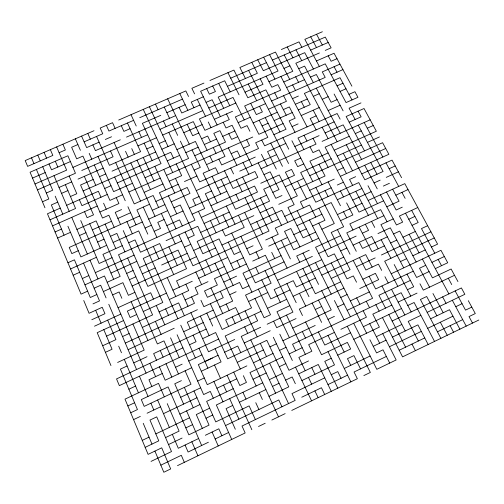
<?xml version="1.0" encoding="UTF-8"?>
<svg xmlns="http://www.w3.org/2000/svg" width="504" height="504" viewBox="0 0 504 504"><rect width="100%" height="100%" fill="white"/><g stroke="black" fill="none" stroke-linecap="round" stroke-linejoin="round"><path stroke-width="0.76" d="M177.502 465.646L245.146 432.955L242.021 426.031L295.168 400.403L291.967 393.611L324.74 377.849M258.527 426.485L265.198 423.259M271.858 420.04L285.144 413.62M291.766 410.42L357.361 378.718L354.047 372.015L386.348 356.441M363.85 375.581L370.339 372.45L347.281 326.277M478.8 320.027L402.576 356.864L382.46 317.577M151.042 461.399L171.505 451.559L156.731 416.871L149.984 420.078L158.773 440.843L145.165 447.357M198.614 438.518L178.303 448.289L172.33 434.354M205.361 435.273L218.818 428.797L221.892 435.733M225.527 425.571L278.775 399.962L281.95 406.778M331.254 374.711L337.762 371.587L341.044 378.284M344.264 368.462L370.131 356.013M389.409 346.739L421.319 331.393M427.669 328.337L452.951 316.178M471.794 307.112L465.52 310.13L455.15 290.921M160.845 465.167L181.308 455.301L184.325 462.351M208.41 442.235L188.099 452.025L185.081 445.026M215.158 438.978L228.614 432.495M301.757 397.228L321.451 387.734L324.708 394.5M327.997 384.577L347.552 375.146M399.187 350.249L424.733 337.932M437.441 331.808L462.716 319.618M165.558 437.592L179.09 431.115L167.252 403.647M185.837 427.883L192.572 424.658M206.01 418.226L212.707 415.019M232.728 405.436L226.069 408.624L235.324 429.257M239.381 402.249L265.866 389.573M272.456 386.417L279.033 383.267M285.604 380.117L292.156 376.979L295.344 383.701M298.702 373.848L318.263 364.48L331.267 391.331M331.248 358.268L324.765 361.374L337.806 388.168M337.724 355.169L350.639 348.982L347.369 342.405L321.539 354.74L305.607 322.012M376.331 336.685L401.846 324.469M420.859 315.365L408.196 321.426L418.364 341M427.178 312.341L464.846 294.304L461.393 287.942L392.137 321.017M168.525 444.56L182.083 438.058M269.004 396.339L288.779 386.851L266.837 340.313L227.651 358.816L215.662 332.533L202.602 338.65M301.902 380.558L334.499 364.909L328.016 351.647M373.237 346.317L386.064 340.169M392.459 337.1L417.917 324.878L428.167 344.497M430.586 318.799L449.499 309.727L459.894 329.162M455.78 306.709L462.048 303.698M179.871 414.118L199.968 404.542M233.232 388.691L206.646 401.36L215.756 421.898L249.127 405.884L255.383 419.586M253.039 379.247L266.194 372.985M279.298 366.742L285.831 363.623M350.532 332.791L324.79 345.057L318.383 331.966M363.34 326.693L401.48 308.511M407.799 305.5L414.105 302.494L434.536 341.422M142.248 440.376L149.045 437.132M155.831 433.894L189.573 417.772M209.67 408.177L196.283 414.571L202.325 428.343M262.735 382.826L216.342 404.989L231.714 439.444M269.319 379.682L282.442 373.414M308.555 360.946L288.987 370.289L273.326 337.252M353.802 339.331L379.405 327.102L372.803 314.143L391.829 305.103M133.566 419.624L140.326 416.417M147.08 413.217L160.543 406.829M180.64 397.297L200.636 387.815M246.878 365.879L207.276 384.665L198.324 364.594L218.075 355.295M253.436 362.773L273.042 353.474M279.55 350.381L286.052 347.3M407.408 289.737L413.69 286.757L407.024 274.126M163.466 413.664L196.969 397.738M216.928 388.25L236.779 378.813M282.681 356.989L249.953 372.55L256.145 385.976M289.195 353.896L302.186 347.722M334.454 332.375L308.662 344.641L311.85 351.225L298.859 357.418L305.235 370.724M340.874 329.326L366.44 317.173L363.17 310.722M398.147 302.098L417.041 293.114M454.526 275.291L423.316 290.134L419.952 283.79M127.84 405.941L134.581 402.759M181.409 380.646L174.756 383.79L183.607 404.095M201.298 371.259L221.08 361.916L215.082 348.699M292.729 328.091L331.229 309.91L321.703 290.739M337.604 306.904L343.974 303.893M350.324 300.894L369.325 291.923M413.274 271.177L375.637 288.95L369.13 276.299M425.729 265.299L419.504 268.235L429.578 287.154M431.941 262.363L444.339 256.511M130.7 412.77L137.447 409.576L120.418 369.104L127.084 365.992M197.65 381.081L204.284 377.943M237.252 362.344L263.422 349.959M269.93 346.878L276.431 343.804M282.92 340.729L315.202 325.458M328.028 319.385L334.429 316.354M347.193 310.319L372.588 298.299L353.209 260.448M410.351 280.432L378.907 295.306L385.497 308.108M429.08 271.568L416.606 277.471L390.31 227.846L377.95 233.591M435.305 268.619L447.722 262.748L440.969 250.305L391.211 273.741M191.722 367.706L165.173 380.211L159.384 366.849M224.639 352.201L237.724 346.04L240.761 352.624M244.251 342.966L270.232 330.725M296.037 318.572L276.702 327.676L273.615 321.193M315.271 309.506L321.665 306.501M340.761 297.505L347.105 294.512M359.761 288.553L378.668 279.651L375.411 273.351L362.836 279.26M205.802 361.154L212.386 358.054M218.642 339.066L119.347 385.623L116.537 378.907L182.914 347.854M289.806 305.695L276.967 311.718L289.403 337.667M340.71 281.831L315.346 293.719L302.866 268.474M434.272 237.957L384.672 261.217L397.807 286.367M128.879 389.208L135.582 386.058M162.269 373.514L148.951 379.777L151.83 386.499M175.543 367.277L182.164 364.165M188.773 361.066L201.953 354.866M234.7 339.482L208.524 351.779L190.896 312.707M260.688 327.266L241.214 336.42L278.51 416.827M267.158 324.223L292.918 312.121L265.387 255.251L252.718 261.085M343.904 288.156L299.332 309.103L302.463 315.542M400.422 261.595L406.646 258.672M412.858 255.749L425.256 249.927M431.437 247.017L437.611 244.119L404.794 183.632L368.178 200.453M133.743 362.886L147.017 356.687M206.18 329.074L153.638 353.6L156.505 360.209M290.008 289.951L270.831 298.897L261.721 279.877M315.416 278.088L296.377 286.978L293.284 280.659L274.176 289.554L280.306 302.293M321.747 275.134L365.715 254.614L372.166 267.076M384.401 245.889L371.958 251.698L359.182 227.115M390.606 242.991L396.805 240.099M402.992 237.214L415.327 231.456M427.625 225.716L421.483 228.583L434.782 253.216M189.485 344.78L196.05 341.712L193.114 335.173M261.034 311.308L222.182 329.49L210.344 303.692M267.466 308.297L286.713 299.3M293.101 296.308L312.209 287.368M331.216 278.479L350.123 269.634L331.197 232.483L343.627 226.743L331.185 202.564L275.26 228.142L278.265 234.247L265.702 240.005M356.404 266.692L375.184 257.909M381.421 254.993L430.939 231.827M128.117 349.675L174.22 328.249M213.287 310.099L187.286 322.182L190.197 328.665M219.757 307.094L232.665 301.096L215.013 263.245M277.496 280.268L321.785 259.686M340.603 250.942L346.853 248.037M353.096 245.139L371.75 236.471L378.183 248.793M408.776 219.265L414.912 216.418M117.621 362.458L144.175 350.091L132.924 323.984M183.658 331.708L203.238 322.591M209.746 319.561L235.651 307.497L241.655 320.374M248.535 301.493L267.781 292.534M299.634 277.698L343.766 257.147M387.368 236.842L362.515 248.415L359.321 242.248M393.548 233.963L399.729 231.084L416.178 261.979M412.045 225.351L418.194 222.491L411.648 210.37M102.671 345.757L115.926 339.627L107.673 320.141M122.535 336.571L129.131 333.516M142.298 327.43L194.487 303.288L191.589 296.913M245.952 279.487L284.086 261.847M309.286 250.192L296.705 256.007L299.779 262.231M340.546 235.727L315.561 247.288L350.431 316.764M383.872 215.693L346.771 232.854L356.278 251.32M402.28 207.176L396.15 210.011L386.53 192.024M105.418 352.334L112.064 349.253L103.811 329.647M125.32 343.111L197.392 309.695M229.692 294.72L236.124 291.74M248.944 285.799L242.537 288.767L239.558 282.442L207.415 297.31L204.504 290.953L217.369 285.012L214.446 278.706L246.362 264.008M312.386 256.385L255.333 282.832L231.657 233.138M318.667 253.474L356.145 236.099M362.357 233.22L368.55 230.347L365.369 224.249M393.24 218.906L380.917 224.614L403.717 267.851M417.759 207.535L399.389 216.052L402.633 222.125L396.478 224.979L380.425 194.828M123.575 320.55L97.203 332.69L110.956 365.564M136.691 314.509L130.139 317.526L127.367 311.094L166.446 293.139M143.237 311.497L162.792 302.488L143.243 258.42L181.597 241.025M169.287 299.502L188.71 290.556L185.837 284.231M208.026 281.66L195.155 287.589L198.053 293.927L185.119 299.899M278.013 249.436L296.869 240.754M315.63 232.111L303.137 237.869L287.967 207.497L294.172 204.668L279.26 174.951L260.763 183.28M321.861 229.244L334.297 223.518L315.838 187.469M340.496 220.664L352.869 214.969L346.607 202.917M383.607 200.812L359.037 212.127L325.105 147.149L349.259 136.294M395.835 195.18L408.013 189.573M106.552 336.155L152.58 314.912L127.644 258.035M159.113 311.9L178.63 302.891L184.388 315.724M223.789 282.051L236.584 276.142M281.043 255.629L242.972 273.2L251.943 292.137M318.723 238.241L293.643 249.814L284.533 231.374L290.789 228.507L299.93 246.91M386.807 206.816L399.048 201.165L392.629 189.221M91.785 319.731L104.945 313.696L102.23 307.283L89.088 313.293L83.74 300.497M118.068 307.686L150.665 292.742L153.468 299.099M227.751 257.405L176.539 280.879L179.386 287.192M240.446 251.584L234.102 254.488L228.255 242.147M246.777 248.68L253.096 245.788M297.032 225.647L321.905 214.244M352.756 200.101L371.146 191.671M383.349 186.077L389.435 183.286M94.487 326.201L120.815 314.105M172.922 290.165L192.276 281.27M198.708 278.315L224.311 266.553M230.687 263.623L243.401 257.783M268.695 246.16L287.557 237.497M293.819 234.618L306.319 228.873M312.556 226.012L324.986 220.298L318.83 208.215M337.378 214.603L362.036 203.276M92.975 303.887L99.527 300.894L83.532 263.107M112.6 294.928L119.12 291.955L121.861 298.305M132.13 286.014L196.484 256.643M215.58 247.93L202.86 253.733L197.14 241.397L253.84 215.636M221.924 245.038L278.517 219.208M284.754 216.361L309.588 205.027L315.699 217.085M389.151 168.714L395.199 165.955M134.889 292.345L128.381 295.325L122.894 282.668L103.364 291.558M337.346 199.742L361.885 188.521M374.094 182.933L380.18 180.148M386.259 177.37L398.387 171.826M87.62 291.161L81.075 294.134L47.464 213.778L60.253 208.127M94.153 288.193L100.674 285.233L106.073 297.908M107.182 282.278L120.166 276.375L96.119 220.897L76.917 229.452M126.643 273.433L133.106 270.497M139.558 267.561L178.044 250.078L186.549 268.714L147.867 286.411L123.241 230.555M184.42 247.181L190.789 244.289M260.089 212.795L272.551 207.138L281.516 225.275M278.769 204.309L297.347 195.867L285.403 172.185L291.539 169.42L294.512 175.298L263.693 189.208L269.583 201.134L200.63 232.401M309.683 190.266L334.234 179.109M340.345 176.331L388.868 154.287L382.586 142.708L309.784 175.644M96.831 294.531L90.292 297.511L74.428 259.812L67.939 262.729M129.377 279.714L135.853 276.765M142.317 273.817L155.213 267.945M161.645 265.022L187.255 253.355M193.631 250.45L219.026 238.89L233.629 269.873M250.519 224.545L281.755 210.326L287.765 222.422M331.178 187.816L300.365 201.846L303.395 207.856M337.308 185.025L343.426 182.24M355.641 176.677L349.537 179.456L352.642 185.377M361.727 173.905L392.03 160.108L401.581 177.717M82.309 278.542L88.817 275.6M95.319 272.658L134.077 255.131M166.068 240.654L197.788 226.302L212.115 257.021M204.101 223.448L229.238 212.077M266.635 195.161L235.5 209.248L221.155 179.462M272.828 192.358L279.014 189.561L270.163 171.839L264.008 174.604M285.188 186.77L303.647 178.416M84.962 284.842L104.486 275.99L146.084 373.086M110.975 273.048L136.811 261.33M187.954 238.146L194.298 235.273L180.249 204.989L173.962 207.812M281.988 195.514L275.789 198.324L258.187 162.893M294.342 189.913L325.061 175.984L318.988 164.247M337.271 170.453L343.363 167.687M355.515 162.181L385.718 148.485M70.541 268.96L96.472 257.279M122.226 245.681L102.929 254.369L113.677 279.323M128.633 242.796L135.034 239.91L140.496 252.221L159.692 243.539L173.704 274.592M154.167 231.292L160.524 228.432L157.765 222.358L164.102 219.511M166.868 225.572L179.525 219.87L182.322 225.937M192.137 214.187L204.712 208.53L168.802 132.363M210.981 205.701L254.577 186.071L257.494 192.005L201.26 217.394M303.773 163.907L297.662 166.66L294.683 160.82L300.787 158.08M328.129 152.939L309.878 161.16L321.98 184.678M334.19 150.211L376.349 131.223L364.033 108.511L346.135 116.506L364.518 150.879M73.162 275.216L79.67 272.273M112.052 257.657L99.13 263.491L80.735 220.538M331.166 158.754L300.649 172.526L315.769 202.205L358.754 182.587L377.71 218.541M337.239 156.013L361.425 145.095M367.447 142.374L379.462 136.949M78.284 250.715L71.82 253.613L69.224 247.445L139.627 215.945M97.618 242.046L104.038 239.167M110.452 236.294L116.846 233.421L124.929 251.849M129.616 227.695L142.342 221.993M148.686 219.146L167.656 210.641M199.067 196.554L192.805 199.363L195.609 205.349M211.554 190.953L205.317 193.75L219.561 223.814M217.785 188.162L254.936 171.499L257.84 177.377L233.075 188.509L224.507 170.812M261.091 168.739L316.039 144.1L313.047 138.342M322.094 141.385L370.169 119.82M106.697 245.303L80.905 256.901L67.92 226.233M113.123 242.418L138.695 230.927L177.874 318.742M145.064 228.066L151.421 225.206M170.421 216.67L183.04 211M189.328 208.171L226.857 191.306M355.27 133.591L361.274 130.895M367.271 128.199L373.256 125.509M79.512 235.551L85.938 232.684M92.345 229.824L111.516 221.262M117.886 218.421L130.586 212.751M149.562 204.278L136.924 209.922L147.798 234.158M155.868 201.461L187.223 187.457L190.008 193.397L171.196 201.814M255.295 157.065L199.691 181.894L191.344 164.279M285.825 143.432L267.536 151.597L276.312 169.079M334.152 121.855L297.965 138.014L303.899 149.543M152.284 210.281L164.903 204.63M196.258 190.6L227.354 176.69M239.715 171.152L276.564 154.665M294.853 146.481L319.089 135.639M325.124 132.936L343.174 124.86L361.576 159.428M349.165 122.176L361.129 116.827L358.073 111.176M55.062 231.947L61.501 229.087M99.868 212.026L118.912 203.566L116.26 197.587M144.15 192.345L162.968 183.979M169.218 181.201L181.686 175.65L176.198 163.939M194.116 170.125L200.315 167.372L192.005 149.927M206.508 164.619L225.011 156.391L213.797 133.346L219.901 130.649L225.508 142.109L194.764 155.717M231.16 153.657L237.296 150.929L240.15 156.731M243.426 148.208L249.543 145.486L246.683 139.728M273.911 134.65L286.033 129.263L265.854 89.851L247.848 97.738L233.906 70.094L209.947 80.476M292.081 126.573L298.116 123.889M316.166 115.863L310.162 118.535L316.103 129.912M328.154 110.54L340.099 105.229M57.62 238.052L70.497 232.319M121.571 209.563L115.227 212.386L120.557 224.475M178.208 184.325L159.428 192.692L175.991 228.797M184.451 181.547L196.9 175.997M360.984 102.892L349.077 108.196L355.15 119.498M49.984 219.813L75.569 208.486L65.369 184.672M107.308 194.437L81.938 205.663L79.361 199.685M132.502 183.28L113.62 191.64L98.003 156.435M145.039 177.729L188.584 158.458L180.369 141.12M237.737 136.697L231.626 139.4L228.81 133.667M262.067 125.924L268.128 123.241M274.176 120.563L292.257 112.562M298.267 109.903L310.256 104.593L304.385 93.41L340.005 77.71L352.006 99.931M322.201 99.307L328.161 96.667M340.049 91.4L345.983 88.78M52.523 225.868L97.253 206.023M122.573 194.79L109.935 200.397L94.317 164.984M128.879 191.993L160.247 178.076M166.484 175.31L252.781 137.025M283.116 123.568L258.867 134.322L244.642 105.979L280.678 90.166L277.805 84.615L271.832 87.236L266.15 76.186M301.197 115.542L319.196 107.56M337.1 99.616L331.141 102.262L316.361 74.498L310.439 77.099M348.989 94.343L354.917 91.715L357.941 97.291L346.059 102.577L325.238 63.844L283.771 82.007M42.449 201.783L48.825 198.979L36.408 169.464M61.557 193.379L67.901 190.588M93.19 179.468L80.564 185.018L93.505 214.862L87.123 217.697L84.527 211.667M99.483 176.696L105.764 173.93M112.039 171.171L155.667 151.981M161.86 149.26L174.208 143.829M198.79 133.018L192.66 135.715L187.198 124.305M265.551 103.648L235.355 116.934L240.994 128.287L247.073 125.603L249.921 131.305M271.562 101.002L325.212 77.402L322.27 71.902L339.954 64.14M331.128 74.806L342.928 69.615M57.721 202.142L51.339 204.952L64.065 235.185M70.447 196.529L76.797 193.731L69.161 176.009M83.135 190.94L170.749 152.315L173.464 158.117M176.929 149.594L195.407 141.448L209.311 170.472M201.543 138.745L207.673 136.042L210.452 141.781M238.172 122.598L250.299 117.249M268.418 109.267L286.442 101.317L283.557 95.728M292.433 98.677L298.412 96.043M66.635 205.311L98.374 191.287L100.983 197.234M104.687 188.502L110.993 185.711M117.287 182.933L161.053 163.598L142.38 123.335L160.776 115.334M167.265 160.858L179.657 155.383M185.837 152.655L198.167 147.206M204.315 144.49L216.581 139.072M222.699 136.37L234.908 130.977M253.14 122.919L277.32 112.241M283.336 109.582L289.346 106.93L295.18 118.213L289.151 120.891L295.016 132.281M295.344 104.278L307.314 98.992M313.28 96.352L319.24 93.719M337.063 85.85L342.985 83.236M37.472 189.888L75.461 173.244L67.889 155.761L30.076 172.217L44.95 207.768M81.761 170.491L113.079 156.769L110.483 150.98M137.951 145.877L156.492 137.756M162.653 135.059L193.303 121.628L207.094 150.261M235.796 103.018L199.408 118.957L204.907 130.322L229.288 119.599L226.491 113.948M337 58.691L331.122 61.267L328.186 55.824M46.324 193.026L52.681 190.235L42.72 166.717M59.031 187.45L71.694 181.894M78.013 179.122L103.169 168.078M146.796 148.926L152.989 146.21M159.169 143.495L165.344 140.786M183.79 132.691L202.154 124.633M214.339 119.278L232.552 111.29M286.644 87.545L304.504 79.701M32.533 178.082L45.196 172.563M70.403 161.57L51.515 169.804L49.027 163.97M120.311 139.797L95.439 150.646L92.881 144.881M126.504 137.101L175.676 115.649M200.019 105.034L181.774 112.99L179.078 107.365M206.079 102.388L212.127 99.748L220.418 116.613M283.985 68.412L289.907 65.822M319.391 52.964L295.823 63.246L337.201 141.712M325.256 50.406L331.115 47.849L325.282 37.094L272.374 60.077M34.996 183.973L66.635 170.144L56.631 146.929M72.929 167.397L147.666 134.732M159.976 129.345L202.753 110.653M208.82 107.995L233.006 97.43L244.238 119.921M245.038 92.169L263.012 84.313L260.19 78.788M268.985 81.698L292.78 71.297L284.193 54.936M298.708 68.708L304.618 66.125L313.362 82.618M316.424 60.965L334.051 53.26L351.899 86.159M59.113 152.699L65.381 149.978L62.88 144.22M77.881 144.553L71.631 147.262L76.677 158.829L82.94 156.095L95.773 185.365M84.111 141.845L102.753 133.749L100.195 128.048L112.55 122.692L115.126 128.375M133.61 120.343L108.946 131.059L106.376 125.37M139.753 117.678L182.467 99.124M230.687 78.177L266.446 62.647M99.105 142.172L86.65 147.596L81.585 136.112M105.317 139.469L111.523 136.773M130.07 128.696L123.896 131.387L121.3 125.691M166.887 112.669L185.163 104.719M203.345 96.8L191.23 102.073L193.946 107.68M227.455 86.31L257.374 73.288L251.767 62.351M310.615 50.11L328.192 42.462M94.002 130.731L25.2 160.555L27.632 166.377L52.838 155.427L50.362 149.644M118.711 120.021L185.837 90.928L188.528 96.491M203.937 83.084L191.879 88.307L194.582 93.864M281.352 49.524L298.992 41.882L301.858 47.269M322.377 31.746L304.851 39.343L319.341 66.427M457.953 281.604L451.118 269.004L432.451 277.862L422.39 259.056M468.31 300.699L475.291 313.557L469.01 316.588L472.513 323.07M316.543 34.272L322.339 45.007M334.07 66.723L337.031 72.204M364.19 122.503L382.838 157.028M385.988 162.861L398.714 186.423M401.927 192.377L405.153 198.349M438.146 259.434L441.517 265.684M448.308 278.252L451.723 284.571M310.703 36.805L316.481 47.559M358.205 125.187L383.09 171.48L364.852 179.802L346.286 144.761M405.525 213.211L448.9 293.908M452.334 300.296L466.206 326.113M334.108 94.034L343.111 110.855M370.749 162.521L377.024 174.252M409.166 234.335L419.063 252.838M442.638 296.9L446.059 303.301M313.438 69.01L304.737 52.674L263.327 70.699L257.708 59.774M340.143 119.177L337.132 113.52L264.638 145.82L261.746 140.062M364.688 165.274L377.25 188.868M432.961 293.511L443.205 312.745M450.104 325.704L453.575 332.218M295.98 49.82L301.732 60.669M316.298 88.162L340.194 133.264M367.989 185.724L377.483 203.635M387.085 221.76L380.671 209.651L349.826 223.883L352.983 229.982M436.899 315.769L426.686 296.503L420.405 299.496L440.893 338.348M440.332 322.245L447.237 335.28M287.242 46.973L292.95 57.803M343.3 153.279L352.535 170.793M295.665 76.797L298.563 82.316M313.204 110.218L319.145 121.533M322.132 127.222L328.136 138.669M331.159 144.428L346.443 173.559M355.761 191.318L368.361 215.328M371.549 221.395L374.743 227.48M381.169 239.728L390.909 258.287M394.185 264.531L410.754 296.106M289.724 79.399L275.455 52.082L239.866 67.505L245.435 78.485M292.61 84.924L295.508 90.474M301.335 101.632L304.265 107.245M411.157 311.932L401.121 292.717L292.541 344.219L295.697 350.803M269.552 54.64L278.05 71.001L218.169 97.115L223.707 108.316M280.904 76.495L307.1 126.901M328.117 167.347L319.038 149.877L312.965 152.605L309.973 146.815M340.395 190.966L343.495 196.932M381.679 270.402L378.422 264.146L365.898 270.018L359.465 257.531M384.943 276.69L388.225 283.002M391.52 289.34L404.832 314.956M263.63 57.21L274.951 79.096M304.019 135.311L306.993 141.051M328.11 181.894L340.446 205.745M343.558 211.768L346.689 217.81M381.938 285.97L405.21 330.977M411.982 344.081L415.397 350.671M274.693 92.786L277.565 98.368M280.445 103.963L286.24 115.227M325.036 190.613L328.104 196.579M388.811 314.553L405.594 347.161M291.898 140.723L312.801 181.541M337.415 229.61L350.022 254.23M375.864 304.7L379.159 311.125M248.611 70.396L279.978 131.953M282.895 137.68L288.767 149.209M356.536 282.221L353.323 275.915L347.023 278.869L334.341 253.852L328.066 256.769L309.488 219.933M366.257 301.298L369.526 307.705M382.725 333.623L396.15 359.969L376.809 369.319L353.682 323.24M248.233 84.004L256.693 100.693M259.535 106.294L262.389 111.926L256.347 114.584L250.671 103.333M265.249 117.571L288.572 163.567M297.505 181.194L306.545 199.036M318.774 223.152L331.204 247.666M356.668 297.902L359.913 304.296M369.722 323.65L379.657 343.243M389.718 363.082L382.996 349.826L376.57 352.92L369.923 339.746M259.201 120.242L267.832 137.353L255.648 142.771L258.527 148.541L221.678 164.959L218.856 159.132M270.73 143.105L282.442 166.32M331.21 262.993L366.622 333.207M227.928 72.683L239.028 94.796M297.19 210.685L312.467 241.126M230.227 91.86L224.696 80.785L200.624 91.237L217.117 124.954M261.418 154.331L267.24 165.98M315.491 262.609L331.223 294.115M334.41 300.497L344.043 319.794M218.692 83.387L229.755 105.664M303.005 253.096L318.553 284.401M360.53 368.89L353.921 355.591L347.458 358.691L350.746 365.337M212.682 86.001L215.422 91.545L209.387 94.172L206.659 88.616M252.044 165.64L232.092 125.275L226 127.959L223.209 122.277M318.497 300.094L344.188 352.069M243.01 162.553L248.768 174.264M260.429 197.971L272.273 222.056M281.282 240.377L290.399 258.924M296.541 271.417L308.977 296.705M312.121 303.093L321.621 322.415M328.022 335.437L350.853 381.862M228.331 147.874L236.855 165.299M242.594 177.03L268.997 231.008L192.956 265.784L178.788 234.902M271.99 237.126L287.135 268.09M299.483 293.322L305.733 306.098M197.297 99.439L205.493 116.292M208.253 121.955L211.018 127.638M230.687 168.053L233.541 173.918M236.407 179.808L242.172 191.652M245.07 197.612L250.91 209.607M256.788 221.691L262.716 233.875M271.706 252.34L274.724 258.546M286.927 283.62L296.207 302.696M213.242 147.54L216.04 153.323M235.954 194.456L238.846 200.428M244.661 212.436L262.389 249.058L249.738 254.873L240.881 236.382M302.324 331.55L305.487 338.083M179.783 93.549L187.866 110.332M209.884 156.057L212.688 161.872M218.32 173.578L215.498 167.712L203.112 173.231L217.237 202.885M238.405 215.277L244.245 227.405L225.345 236.011L222.447 229.9M256.07 251.962L259.056 258.161M265.066 270.642L271.127 283.223L245.53 295.117L251.553 307.9L225.697 319.964L228.684 326.447M286.493 315.139L305.361 354.318M311.756 367.599L314.975 374.283M212.121 176.343L220.632 194.103M226.359 206.06L235.04 224.179M255.704 267.322L258.703 273.584M308.442 377.414L311.661 384.136M314.899 390.89L318.144 397.669M167.649 98.809L189.258 144.157M222.97 214.912L228.747 227.039M258.35 289.164L270.535 314.729L264.09 317.753L254.961 298.5M279.808 334.19L292.351 360.517M295.52 367.17L311.567 400.85M164.222 107.05L169.564 118.314M172.248 123.984L177.654 135.387M237.05 260.7L240.005 266.937M155.471 104.089L158.117 109.696M163.441 120.985L166.118 126.662M210.401 220.601L216.14 232.766M254.589 314.326L257.632 320.783L225.168 336.004L240.307 368.997M149.373 106.735L168.04 146.544M198.431 211.359L233.15 285.403M245.108 310.905L257.267 336.836M260.335 343.381L266.515 356.567M269.627 363.195L288.565 403.591M143.262 109.381L172.714 172.544M175.455 178.422L194.96 220.235L118.497 254.747L157.38 343.942L163.97 340.874L178.473 373.949M244.679 326.857L247.716 333.364M250.765 339.898L275.606 393.17M163.762 169.445L174.712 193.045M205.739 259.938L211.529 272.425M220.305 291.344L223.253 297.707L203.874 306.69L200.957 300.296M226.22 304.088L229.194 310.502M232.18 316.94L235.179 323.404M131.008 114.692L136.231 126.013M138.858 131.708L141.492 137.428M144.138 143.167L152.145 160.518M154.835 166.345L165.696 189.901M168.443 195.848L176.734 213.828M185.132 232.029L205.122 275.367M210.943 287.979L222.718 313.519M259.264 392.729L262.389 399.514M127.462 123.014L140.597 151.647L109.431 165.325L96.547 136.439M143.256 157.443L153.991 180.848M195.823 272.04L201.6 284.621M243.369 375.682L246.45 382.391L239.847 385.541L233.724 372.122M255.767 402.696L258.899 409.519M131.746 148.592L134.385 154.375M137.031 160.178L150.431 189.548M158.602 207.453L153.14 195.495L134.234 203.918L115.687 162.584M161.343 213.469L175.234 243.911M206.804 313.11L212.701 326.031M242.928 392.288L246.021 399.074M125.534 151.313L128.161 157.109M130.801 162.924L155.018 216.304M168.859 246.803L177.295 265.4M200.308 316.128L209.135 335.588M227.128 375.247L251.843 429.717M114.106 142.506L140.547 201.109M143.249 207.094L156.92 237.403M182.246 293.536L187.998 306.287M214.496 365.022L220.525 378.378M223.556 385.1L226.598 391.847M229.66 398.626L238.909 419.133M153.304 246.431L158.855 258.798M167.259 277.54L175.77 296.516M198.992 348.277L207.906 368.141M213.91 381.522L223.007 401.801M114.66 177.043L125.238 200.749M127.909 206.734L135.986 224.841M180.76 325.212L195.369 357.966M213.312 398.185L210.288 391.406L203.635 394.569L177.106 334.757M87.797 133.421L90.336 139.142M126.926 221.628L132.319 233.793M165.633 308.889L168.481 315.315M89.195 153.367L91.753 159.169M156.284 305.487L164.802 324.803M170.541 337.819L179.241 357.538M185.1 370.824L191.01 384.224L144.188 406.381L141.303 399.584L168.09 386.933L188.843 434.813L209.047 425.118L193.983 390.965M212.096 432.035L218.238 445.958M75.361 138.814L80.407 150.312M103.597 203.207L106.231 209.204M114.175 227.329L108.864 215.221L102.501 218.056L84.313 176.35M155.408 321.363L161.104 334.347M184.357 387.374L193.284 407.73M105.141 224.11L115.8 248.573M160.247 350.513L163.126 357.115M166.011 363.743L171.826 377.08M186.581 410.918L201.657 445.492M131.141 301.694L147.943 340.458M191.854 441.769L197.927 455.774M89.731 223.744L100.264 248.195M149.871 363.315L155.616 376.646M164.323 396.856L158.508 383.355L124.998 399.136L148.1 454.362L161.727 447.823L170.673 468.947L163.825 472.254L154.917 451.093M55.327 161.23L57.821 167.057M157.626 400.025L169.363 427.43M44.087 152.365L46.557 158.155M54.01 175.663L69.193 211.308M71.757 217.331L87.368 253.991M90.008 260.19L97.99 278.933M108.788 304.284L136.571 369.533M139.419 376.211L148.018 396.409M150.91 403.2L153.815 410.023M37.8 155.093L40.257 160.889M55.194 196.176L62.798 214.137M118.698 346.179L121.483 352.756M124.28 359.358L138.436 392.805M31.506 157.821L33.951 163.63M95.665 310.288L101.09 323.165M143.224 423.291L151.975 444.093"/></g></svg>
